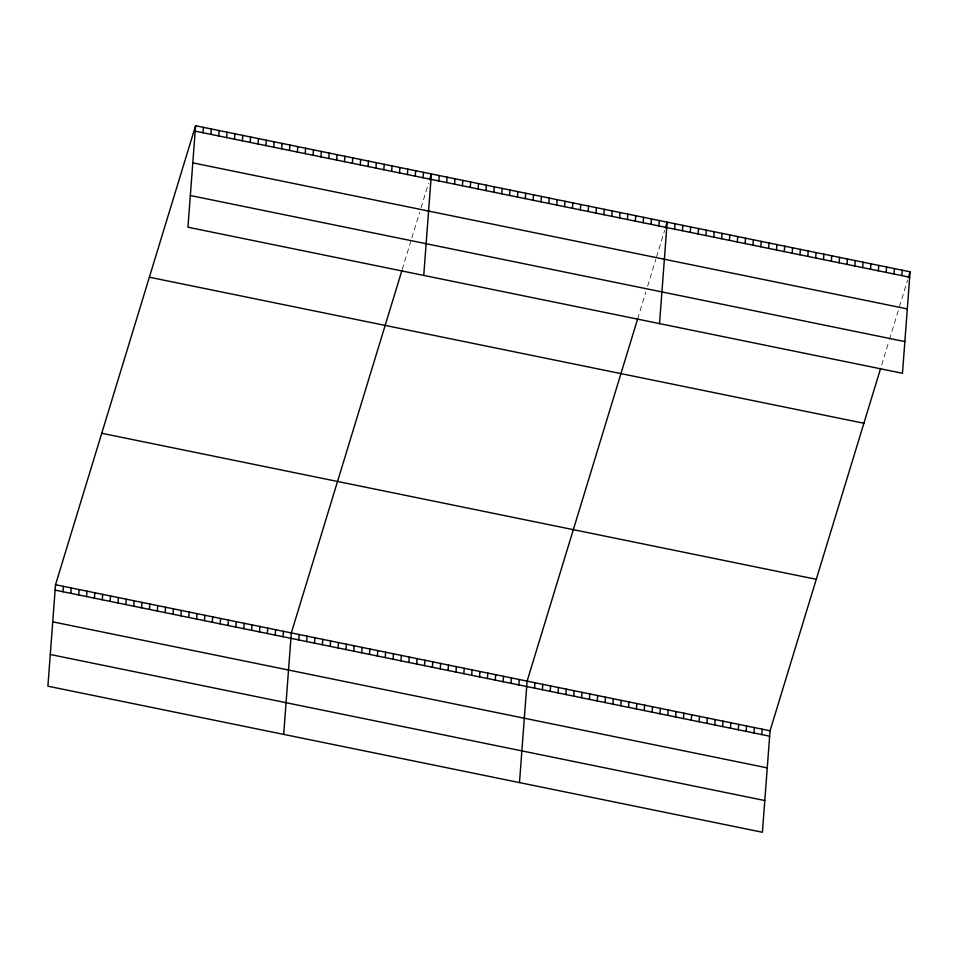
<?xml version="1.0" encoding="UTF-8"?>
<svg xmlns="http://www.w3.org/2000/svg" width="958" height="958" viewBox="0 0 958 958"><rect width="100%" height="100%" fill="white"/><g stroke="black" fill="none" stroke-linecap="round" stroke-linejoin="round"><path stroke-width="0.72" stroke-dasharray="4.79 3.59" d="M402.216 269.485L410.754 241.524M411.82 238.027L419.64 212.401M421.065 207.742L428.525 183.265M637.657 318.846L645.836 292.058M647.608 286.226L655.787 259.426M656.493 257.103L664.672 230.303M881.659 365.01L888.773 341.707M889.479 339.383L898.724 309.087M899.43 306.764L907.609 279.964"/><path stroke-width="1.44" d="M195.588 125.749L187.948 227.214L902.472 373.273L910.1 271.809L195.588 125.749L55.528 584.727L47.9 686.191L762.412 832.251L770.052 730.786L880.594 368.507M62.989 591.733L63.384 586.332M70.844 593.349L71.251 587.949M78.7 594.954L79.107 589.553M86.567 596.559L86.962 591.158M94.423 598.163L94.83 592.763M102.278 599.768L102.686 594.367M110.146 601.373L110.541 595.972M118.002 602.989L118.409 597.588M125.857 604.594L126.264 599.193M133.725 606.198L134.132 600.798M141.58 607.803L141.988 602.402M149.436 609.408L149.843 604.007M157.304 611.012L157.711 605.612M165.159 612.629L165.566 607.216M203.036 132.755L203.443 127.354M173.015 614.234L173.422 608.833M210.892 134.371L211.299 128.971M180.882 615.838L181.29 610.438M218.759 135.976L219.166 130.575M188.738 617.443L189.145 612.042M226.615 137.581L227.022 132.18M196.594 619.048L197.001 613.647M234.471 139.185L234.878 133.785M204.461 620.652L204.868 615.252M242.338 140.79L242.745 135.389M212.317 622.269L212.724 616.856M250.194 142.395L250.601 136.994M220.172 623.874L220.579 618.473M258.049 144.011L258.456 138.611M228.04 625.478L228.447 620.077M265.917 145.616L266.324 140.215M235.896 627.083L236.303 621.682M273.772 147.221L274.18 141.82M243.751 628.688L244.158 623.287M281.628 148.825L282.035 143.425M251.619 630.292L252.026 624.891M289.496 150.43L289.903 145.029M259.474 631.897L259.881 626.496M297.351 152.035L297.758 146.634M267.33 633.513L267.737 628.113M305.207 153.651L305.614 148.25M275.197 635.118L275.605 629.717M313.074 155.256L313.482 149.855M283.053 636.723L283.46 631.322M320.93 156.861L321.337 151.46M283.688 734.391L291.316 632.927L401.869 270.659M328.786 158.465L329.193 153.064M298.776 639.932L299.183 634.531M336.653 160.07L337.06 154.669M306.632 641.537L307.039 636.136M344.509 161.674L344.916 156.274M314.487 643.153L314.895 637.753M352.364 163.291L352.772 157.878M322.355 644.758L322.762 639.357M360.232 164.896L360.639 159.495M330.211 646.363L330.618 640.962M368.088 166.5L368.495 161.1M338.078 647.967L338.473 642.567M375.943 168.105L376.35 162.704M345.934 649.572L346.341 644.171M383.811 169.71L384.218 164.309M353.789 651.177L354.197 645.776M391.666 171.314L392.073 165.914M361.657 652.793L362.052 647.392M399.522 172.931L399.929 167.518M369.513 654.398L369.92 648.997M407.389 174.536L407.797 169.135M377.368 656.002L377.775 650.602M415.245 176.14L415.652 170.74M385.236 657.607L385.631 652.206M423.113 177.745L423.508 172.344M393.091 659.212L393.499 653.811M423.747 275.413L431.375 173.949L429.591 179.781M400.947 660.816L401.354 655.416M438.824 180.954L439.231 175.553M408.815 662.433L409.21 657.02M446.691 182.559L447.087 177.158M416.67 664.038L417.077 658.637M454.547 184.176L454.954 178.775M424.526 665.642L424.933 660.242M462.403 185.78L462.81 180.379M432.393 667.247L432.8 661.846M470.27 187.385L470.665 181.984M440.249 668.852L440.656 663.451M478.126 188.989L478.533 183.589M448.104 670.456L448.512 665.056M485.981 190.594L486.389 185.193M455.972 672.073L456.379 666.66M493.849 192.199L494.256 186.798M463.828 673.678L464.235 668.277M501.705 193.815L502.112 188.415M471.683 675.282L472.09 669.881M509.56 195.42L509.967 190.019M479.551 676.887L479.958 671.486M517.428 197.025L517.835 191.624M487.406 678.492L487.814 673.091M525.283 198.629L525.691 193.229M495.262 680.096L495.669 674.695M533.139 200.234L533.546 194.833M503.13 681.701L503.537 676.3M541.007 201.839L541.414 196.438M510.985 683.317L511.392 677.917M548.862 203.455L549.269 198.055M518.841 684.922L519.248 679.521M556.718 205.06L557.125 199.659M519.487 782.59L527.116 681.126L637.657 318.846M564.585 206.665L564.992 201.264M534.54 688.131L534.947 682.731M572.441 208.269L572.848 202.868M542.384 689.736L542.779 684.323M580.297 209.874L580.704 204.473M550.215 691.329L550.622 685.928M588.164 211.478L588.571 206.078M558.047 692.933L558.454 687.533M596.02 213.095L596.427 207.694M565.891 694.538L566.298 689.137M603.875 214.7L604.282 209.299M573.722 696.143L574.129 690.742M611.743 216.304L612.15 210.904M581.566 697.735L581.973 692.335M619.598 217.909L620.006 212.508M589.398 699.34L589.805 693.939M627.454 219.514L627.861 214.113M597.229 700.945L597.636 695.544M635.322 221.118L635.729 215.718M605.073 702.549L605.48 697.149M643.177 222.735L643.584 217.322M612.904 704.142L613.312 698.741M651.033 224.34L651.44 218.939M620.748 705.747L621.155 700.346M658.9 225.944L659.308 220.544M628.58 707.351L628.987 701.951M659.535 323.612L667.163 222.148L665.391 227.968M636.423 708.956L636.819 703.555M674.6 229.154L674.995 223.753M644.255 710.549L644.662 705.148M682.431 230.758L682.838 225.346M652.087 712.153L652.494 706.753M690.263 232.351L690.67 226.95M659.93 713.758L660.337 708.357M698.107 233.956L698.514 228.555M667.762 715.363L668.169 709.962M705.938 235.56L706.345 230.159M675.606 716.967L676.013 711.566M713.782 237.165L714.189 231.764M683.437 718.56L683.844 713.159M721.614 238.758L722.021 233.357M691.269 720.165L691.676 714.764M729.445 240.362L729.852 234.961M699.112 721.769L699.52 716.368M737.289 241.967L737.696 236.566M706.944 723.374L707.351 717.973M745.12 243.572L745.528 238.171M714.788 724.966L715.195 719.566M752.964 245.164L753.371 239.763M722.619 726.571L723.027 721.17M760.796 246.769L761.203 241.368M730.463 728.176L730.858 722.775M768.639 248.373L769.035 242.973M738.295 729.78L738.702 724.38M776.471 249.978L776.878 244.577M746.126 731.373L746.533 725.972M784.303 251.583L784.71 246.17M753.97 732.978L754.377 727.577M792.146 253.175L792.553 247.775M761.802 734.582L762.209 729.182M799.978 254.78L800.385 249.379M807.822 256.385L808.229 250.984M815.653 257.989L816.06 252.589M823.485 259.582L823.892 254.181M831.328 261.187L831.736 255.786M839.16 262.791L839.567 257.391M847.004 264.396L847.411 258.995M854.835 265.989L855.243 260.588M862.679 267.593L863.074 262.193M870.511 269.198L870.918 263.797M878.342 270.803L878.749 265.402M886.186 272.407L886.593 266.995M894.018 274L894.425 268.599M901.861 275.605L902.268 270.204M908.328 277.628L910.1 271.809M195.181 131.15L909.693 277.209M192.798 162.86L907.31 308.907M190.331 195.516L904.855 341.575M149.364 277.209L863.888 423.268M101.752 433.267L816.264 579.315M55.528 584.727L770.052 730.786M55.121 590.128L769.645 736.187M52.738 621.838L767.262 767.885M50.283 654.494L764.807 800.541"/></g></svg>
